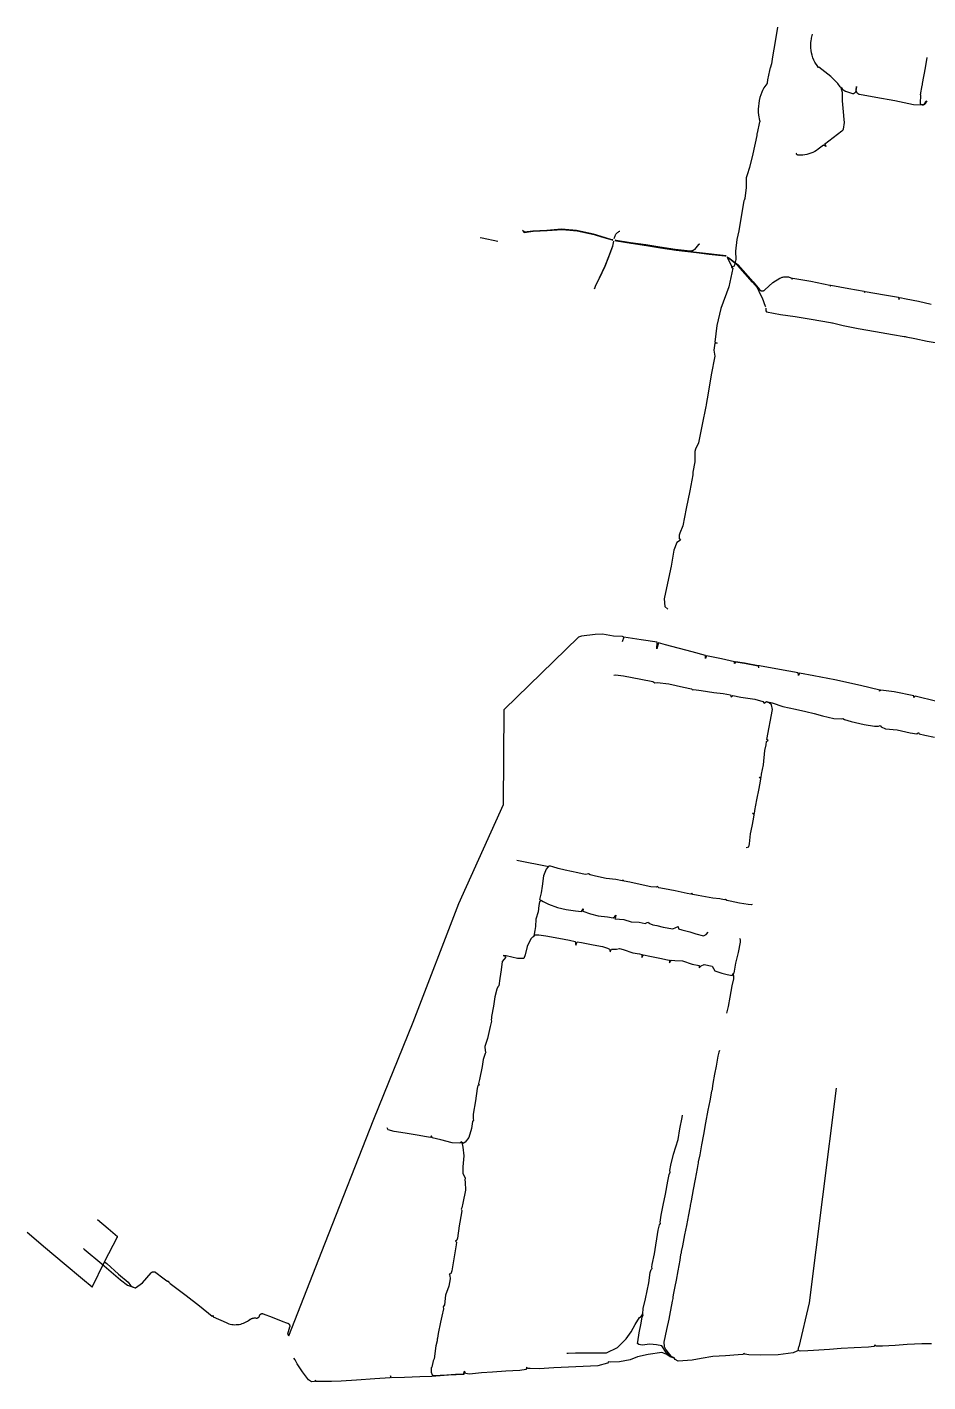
# Model space of a CAD drawing. Header units: inches. Extents: x 661527 to 662150, y 6867881 to 6868421.
# Drawn here: x 661527.4 to 661854.3, y 6867929.1 to 6868420.9 of the extents above; entities that cross this region are included whole.
import ezdxf

# ---------------------------------------------------------------- set-up
doc = ezdxf.new("R2010")
doc.units = ezdxf.units.IN
doc.header["$MEASUREMENT"] = 0

msp = doc.modelspace()

# ---------------------------------------------------------------- linework, layer by layer
for points in [[(661799.77, 6868420.9), (661798.86, 6868415.66), (661797.99, 6868410.08), (661797.59, 6868407.62), (661797.58, 6868407.62), (661797.06, 6868405.98), (661796.97, 6868405.75), (661796.9, 6868405.19), (661796.15, 6868401.76), (661796.03, 6868400.7), (661796.02, 6868400.65), (661796.01, 6868400.6), (661796, 6868400.55), (661795.98, 6868400.51), (661795.96, 6868400.46), (661795.94, 6868400.42), (661795.91, 6868400.37), (661795.88, 6868400.33), (661795.85, 6868400.3), (661795.85, 6868400.3), (661795.47, 6868399.85), (661795.12, 6868399.38), (661794.81, 6868398.88), (661794.53, 6868398.37), (661794.28, 6868397.84), (661794.07, 6868397.33), (661793.68, 6868396.33), (661793.36, 6868395.31), (661793.11, 6868394.26), (661792.92, 6868393.21), (661792.81, 6868392.14), (661792.76, 6868391.07), (661792.79, 6868390), (661792.88, 6868388.93), (661792.98, 6868388.27), (661793.1, 6868387.62), (661793.26, 6868386.97), (661793.26, 6868386.97), (661793.28, 6868386.92), (661793.29, 6868386.86), (661793.29, 6868386.8), (661793.3, 6868386.74), (661793.3, 6868386.68), (661793.29, 6868386.63), (661793.28, 6868386.57), (661793.27, 6868386.51), (661792.35, 6868382.45), (661792.29, 6868382.11), (661792.25, 6868381.53), (661790.81, 6868374.85), (661789.64, 6868369.89), (661788.68, 6868367.26), (661788.4, 6868366.19), (661788.35, 6868362.69), (661787.84, 6868358.66), (661787.71, 6868357.98), (661787.49, 6868357.8), (661786.23, 6868349.94), (661785.73, 6868346.94), (661785.01, 6868343.78), (661784.5, 6868339.61), (661784.62, 6868336.57), (661784, 6868334.06), (661783.06, 6868333.8)], [(661853.91, 6868394.13), (661853.38, 6868393.18), (661853.38, 6868393.18), (661853.33, 6868393.11), (661853.28, 6868393.04), (661853.23, 6868392.98), (661853.17, 6868392.92), (661853.11, 6868392.86), (661853.05, 6868392.81), (661852.98, 6868392.76), (661852.91, 6868392.72), (661852.83, 6868392.68), (661852.75, 6868392.65), (661852.68, 6868392.62), (661852.59, 6868392.6), (661852.51, 6868392.58), (661852.43, 6868392.57), (661852.35, 6868392.57), (661852.26, 6868392.57), (661849.09, 6868392.74), (661842.3, 6868394.08), (661835.43, 6868395.29), (661829.53, 6868396.44), (661829.42, 6868396.47), (661829.32, 6868396.51), (661829.22, 6868396.56), (661829.12, 6868396.61), (661829.02, 6868396.67), (661828.94, 6868396.74), (661828.85, 6868396.81), (661828.77, 6868396.89), (661828.7, 6868396.97), (661828.63, 6868397.06), (661828.57, 6868397.16), (661828.51, 6868397.25), (661828.46, 6868397.35), (661828.42, 6868397.46), (661828.38, 6868397.56), (661828.36, 6868397.67), (661828.34, 6868397.78), (661828.32, 6868397.89), (661828.32, 6868398), (661828.32, 6868398.12), (661828.39, 6868399.29), (661828.19, 6868397.74), (661828.19, 6868397.74), (661828.18, 6868397.67), (661828.16, 6868397.59), (661828.14, 6868397.52), (661828.11, 6868397.45), (661828.08, 6868397.38), (661828.04, 6868397.31), (661828, 6868397.24), (661827.96, 6868397.18), (661827.91, 6868397.12), (661827.86, 6868397.07), (661827.8, 6868397.01), (661827.74, 6868396.96), (661827.68, 6868396.92), (661827.61, 6868396.88), (661827.61, 6868396.88), (661827.59, 6868396.85), (661827.57, 6868396.83), (661827.54, 6868396.81), (661827.51, 6868396.79), (661827.48, 6868396.77), (661827.45, 6868396.76), (661827.42, 6868396.74), (661827.39, 6868396.73), (661827.36, 6868396.72), (661827.32, 6868396.71), (661827.29, 6868396.71), (661827.26, 6868396.71), (661827.22, 6868396.71), (661827.19, 6868396.71), (661827.16, 6868396.71), (661827.12, 6868396.72), (661827.09, 6868396.73), (661824.6, 6868397.48), (661824.6, 6868397.48), (661824.46, 6868397.53), (661824.32, 6868397.59), (661824.18, 6868397.66), (661824.05, 6868397.74), (661823.92, 6868397.83), (661823.8, 6868397.92), (661823.68, 6868398.03), (661823.58, 6868398.14), (661823.48, 6868398.26), (661823.39, 6868398.38), (661823.3, 6868398.51), (661823.23, 6868398.65), (661822.78, 6868398.97), (661822.49, 6868399.19), (661821.66, 6868400.48), (661819.07, 6868402.96), (661814.73, 6868406.33), (661814.4, 6868406.24), (661814.41, 6868406.61), (661813.29, 6868408.13), (661813.29, 6868408.13), (661812.91, 6868408.95), (661812.58, 6868409.8), (661812.31, 6868410.67), (661812.1, 6868411.55), (661811.95, 6868412.44), (661811.85, 6868413.35), (661811.82, 6868414.25), (661811.85, 6868415.16), (661811.94, 6868416.06), (661812.08, 6868416.52), (661812.09, 6868416.88), (661812.42, 6868418.32)], [(661851.63, 6868396.35), (661852.24, 6868399.68), (661852.33, 6868399.96), (661852.39, 6868400.46), (661853.49, 6868406.15), (661854.11, 6868409.82)], [(661823.17, 6868397.25), (661823.17, 6868394.12), (661823.62, 6868390.15), (661823.78, 6868387.32), (661823.95, 6868386.31), (661823.57, 6868383.87), (661823.57, 6868383.87), (661823.56, 6868383.8), (661823.54, 6868383.72), (661823.51, 6868383.65), (661823.49, 6868383.58), (661823.45, 6868383.51), (661823.41, 6868383.45), (661823.37, 6868383.38), (661823.32, 6868383.32), (661823.27, 6868383.27), (661823.21, 6868383.21), (661823.15, 6868383.17), (661816.8, 6868378.31), (661817.38, 6868377.53), (661816.39, 6868378.02), (661814.52, 6868376.6), (661814.52, 6868376.6), (661813.9, 6868376.16), (661813.25, 6868375.76), (661812.57, 6868375.41), (661811.88, 6868375.11), (661811.16, 6868374.86), (661810.42, 6868374.66), (661809.68, 6868374.5), (661808.93, 6868374.41), (661808.17, 6868374.36), (661807.41, 6868374.36), (661807.4, 6868374.36), (661807.4, 6868374.36), (661807.34, 6868374.37), (661807.29, 6868374.38), (661807.23, 6868374.39), (661807.17, 6868374.41), (661807.11, 6868374.43), (661807.06, 6868374.45), (661807.01, 6868374.48), (661806.96, 6868374.51), (661806.91, 6868374.55), (661806.86, 6868374.58), (661806.82, 6868374.62), (661806.78, 6868374.67), (661806.74, 6868374.72), (661806.71, 6868374.76), (661806.68, 6868374.82), (661806.65, 6868374.87), (661806.63, 6868374.92), (661806.61, 6868374.98), (661806.6, 6868375.04), (661806.58, 6868375.1), (661806.58, 6868375.15)], [(661822.78, 6868398.97), (661823.17, 6868397.25)], [(661851.63, 6868396.35), (661851.49, 6868393.11), (661851.91, 6868392.75), (661852.52, 6868392.75), (661853.13, 6868393.06), (661853.59, 6868393.93), (661853.76, 6868394.16)], [(661739.97, 6868343.69), (661739.61, 6868343.73), (661735.74, 6868344.85), (661732.97, 6868345.75), (661726.85, 6868347.07), (661721.41, 6868347.54), (661716.05, 6868347.12), (661710.95, 6868346.84), (661707.93, 6868346.5), (661707.24, 6868347.07), (661707.82, 6868346.39), (661711.08, 6868346.77), (661716.17, 6868347.05), (661721.56, 6868347.46), (661727, 6868346.98), (661733.16, 6868345.65), (661735.92, 6868344.76), (661739.79, 6868343.63), (661739.95, 6868343.58)], [(661740.48, 6868344.1), (661740.84, 6868345.17), (661740.84, 6868345.17), (661740.91, 6868345.35), (661740.99, 6868345.52), (661741.09, 6868345.68), (661741.19, 6868345.84), (661741.31, 6868345.99), (661741.44, 6868346.13), (661741.57, 6868346.26), (661741.72, 6868346.38), (661741.87, 6868346.49), (661742.03, 6868346.59), (661742.2, 6868346.68), (661742.37, 6868346.76), (661742.55, 6868346.82)], [(661691.84, 6868344.49), (661692.55, 6868344.36), (661698.25, 6868343.16)], [(661740.28, 6868343.15), (661739.89, 6868341.37), (661738.43, 6868337.55), (661737.07, 6868334.13), (661735.02, 6868329.78), (661733.56, 6868326.86), (661733.34, 6868325.9), (661733.66, 6868326.8), (661735.12, 6868329.73), (661737.17, 6868334.07), (661738.54, 6868337.49), (661739.99, 6868341.32), (661740.35, 6868343.14)], [(661740.81, 6868343.46), (661741.36, 6868343.36), (661746.65, 6868342.43), (661752.25, 6868341.63), (661757.31, 6868340.82), (661763.01, 6868339.94), (661770.31, 6868339.05), (661774.97, 6868338.51), (661780.6, 6868337.91), (661781.07, 6868337.83)], [(661740.82, 6868343.53), (661741.22, 6868343.43), (661746.5, 6868342.51), (661752, 6868341.78), (661757.13, 6868340.92), (661762.8, 6868340.05), (661770.13, 6868339.15), (661774.76, 6868338.62), (661780.46, 6868337.98), (661781.09, 6868337.92)], [(661771.51, 6868342.16), (661771.13, 6868341.93), (661769.59, 6868340.17), (661769.59, 6868340.17), (661769.49, 6868340.08), (661769.39, 6868340), (661769.28, 6868339.92), (661769.16, 6868339.85), (661769.04, 6868339.78), (661768.92, 6868339.73), (661768.79, 6868339.69), (661768.66, 6868339.65), (661768.53, 6868339.62), (661768.4, 6868339.6), (661768.26, 6868339.59), (661768.13, 6868339.59), (661768, 6868339.6), (661762.61, 6868340.16), (661757.03, 6868341.05), (661751.9, 6868341.89), (661746.45, 6868342.57), (661741.23, 6868343.47), (661740.83, 6868343.56)], [(661740.83, 6868343.54), (661741.23, 6868343.45), (661746.5, 6868342.54), (661752.04, 6868341.83), (661762.86, 6868340.1), (661781.1, 6868337.99)], [(661781.43, 6868337.35), (661781.62, 6868337.06), (661783.03, 6868334.19), (661783.06, 6868333.8), (661783.48, 6868333.39), (661782.03, 6868326.61), (661779.14, 6868318.74), (661777.74, 6868312.6), (661777.06, 6868306.48), (661777.82, 6868306.12), (661776.98, 6868306.18), (661776.7, 6868303.63), (661776.95, 6868301.4), (661775.66, 6868294.61), (661774.6, 6868287.99), (661773.89, 6868283.9), (661773.85, 6868283.69), (661773.79, 6868283.18), (661772.43, 6868276.69), (661771.05, 6868269.99), (661770.01, 6868267.67), (661769.79, 6868266.8), (661769.69, 6868263.06), (661769.06, 6868259.37), (661769.06, 6868258.84), (661768.99, 6868258.33), (661767.88, 6868252.53), (661766.65, 6868246.1), (661765.37, 6868239.79), (661764.25, 6868237.16), (661764.03, 6868236.52), (661764, 6868235.31), (661764.51, 6868234.63), (661763.26, 6868233.81), (661762.11, 6868231.06), (661761.14, 6868225.24), (661759.88, 6868219.01), (661758.62, 6868213.29), (661758.9, 6868210.51), (661759.93, 6868209.65)], [(661795.49, 6868319.37), (661795.43, 6868319.53), (661794.35, 6868322.52), (661793.63, 6868323.87), (661792.52, 6868326.22), (661790.68, 6868328.35), (661785.32, 6868334.41), (661781.87, 6868337.11), (661781.54, 6868337.33)], [(661781.63, 6868337.31), (661782.13, 6868337.17), (661785.51, 6868334.55), (661790.92, 6868328.47), (661793.16, 6868325.65), (661793.16, 6868325.65), (661793.22, 6868325.58), (661793.29, 6868325.51), (661793.36, 6868325.45), (661793.43, 6868325.39), (661793.51, 6868325.34), (661793.59, 6868325.29), (661793.67, 6868325.25), (661793.76, 6868325.22), (661793.85, 6868325.19), (661793.94, 6868325.17), (661794.03, 6868325.15), (661794.12, 6868325.14), (661794.22, 6868325.13), (661794.31, 6868325.14), (661794.4, 6868325.14), (661794.49, 6868325.16), (661794.58, 6868325.18), (661794.67, 6868325.21), (661794.76, 6868325.24), (661794.85, 6868325.28), (661794.93, 6868325.33), (661795.01, 6868325.38), (661795.08, 6868325.43), (661795.15, 6868325.49), (661798.1, 6868328.2), (661800.64, 6868329.7), (661800.64, 6868329.7), (661800.9, 6868329.84), (661801.17, 6868329.96), (661801.44, 6868330.07), (661801.72, 6868330.15), (661802.01, 6868330.22), (661802.29, 6868330.26), (661802.59, 6868330.29), (661802.88, 6868330.3), (661803.17, 6868330.28), (661803.46, 6868330.25), (661803.75, 6868330.2), (661804.04, 6868330.12), (661804.31, 6868330.03), (661804.59, 6868329.92), (661804.85, 6868329.79), (661804.85, 6868329.79), (661805.02, 6868329.38), (661805.27, 6868329.71), (661811.82, 6868328.63), (661818.76, 6868327.22), (661818.94, 6868326.85), (661819.13, 6868327.18), (661825.64, 6868326.03), (661831.24, 6868324.98), (661831.38, 6868324.5), (661831.62, 6868324.97), (661838.6, 6868323.74), (661843.72, 6868322.81), (661843.76, 6868322.05), (661844.17, 6868322.74), (661846.41, 6868322.27), (661850.88, 6868321.46), (661855.58, 6868320.35)], [(661795.52, 6868318.87), (661795.54, 6868318.48), (661795.56, 6868317.91), (661795.71, 6868317.59), (661800.78, 6868316.53), (661806.18, 6868315.8), (661811.96, 6868314.93), (661819.01, 6868313.71), (661819.48, 6868313.55), (661819.69, 6868313.55), (661823.56, 6868312.58), (661829.04, 6868311.52), (661835.3, 6868310.39), (661841.5, 6868309.26), (661845.7, 6868308.6), (661846.13, 6868308.54), (661846.44, 6868308.46), (661849.57, 6868307.84), (661854.03, 6868306.83), (661861.42, 6868305.69)], [(661622.36, 6867945.86), (661635.43, 6867979.26), (661653.24, 6868024.45), (661667.53, 6868059.7), (661684.03, 6868102.72), (661700.3, 6868138.72), (661700.49, 6868173.17), (661727.58, 6868199.48)], [(661812.93, 6868185.45), (661807.78, 6868186.31), (661807.42, 6868185.51), (661807.22, 6868186.43), (661800.5, 6868187.72), (661793.27, 6868189.06), (661792.78, 6868189.06), (661787.72, 6868190.01), (661784.51, 6868190.5), (661784.15, 6868189.84), (661784.12, 6868190.45), (661779.38, 6868191.51), (661773.97, 6868192.6), (661773.62, 6868191.75), (661773.65, 6868192.76), (661768.78, 6868194.08), (661759.1, 6868196.61), (661756.53, 6868197.35), (661755.98, 6868195.16), (661756.07, 6868197.64), (661750.27, 6868198.45), (661743.97, 6868199.47), (661743.55, 6868199.66), (661740.24, 6868199.82), (661736.29, 6868200.5), (661733.55, 6868200.38), (661728.66, 6868199.75), (661727.58, 6868199.48)], [(661755.98, 6868195.16), (661756.07, 6868197.64), (661750.27, 6868198.45), (661743.97, 6868199.47), (661743.36, 6868197.71)], [(661784.15, 6868189.84), (661784.51, 6868190.5), (661787.72, 6868190.01), (661792.78, 6868189.06), (661792.87, 6868188.26)], [(661740.31, 6868185.67), (661741, 6868185.74), (661743.82, 6868185.39), (661750.17, 6868184.15), (661754.54, 6868183.31), (661755.2, 6868182.88), (661756.05, 6868182.95), (661760.31, 6868182.46), (661765.6, 6868181.34), (661768.56, 6868180.69), (661768.92, 6868180.31), (661769.39, 6868180.46), (661772.01, 6868180.05), (661776.69, 6868179.32), (661780.04, 6868178.98), (661782.7, 6868178.53), (661782.96, 6868177.73), (661783.56, 6868178.28), (661786.5, 6868177.7), (661791.58, 6868176.91), (661794.44, 6868176.11), (661794.88, 6868175.53), (661795.79, 6868176.05), (661797.84, 6868175.62), (661801.73, 6868174.26), (661806.29, 6868173.34), (661808.95, 6868172.67), (661809.53, 6868172.55), (661810.05, 6868172.47), (661813.1, 6868171.7), (661816.04, 6868170.93), (661820.22, 6868169.9), (661822.83, 6868169.75), (661823.49, 6868169.9), (661824.03, 6868169.51), (661826.49, 6868168.87), (661831.24, 6868167.74), (661835.01, 6868167.1), (661836.4, 6868167.09), (661837.01, 6868167.38), (661837.4, 6868166.91), (661838.95, 6868166.14), (661843.19, 6868165.75), (661847.92, 6868164.74), (661850.36, 6868164.4), (661850.88, 6868164.79), (661851.16, 6868164.3), (661853.26, 6868163.82), (661856.76, 6868163.19)], [(661857.57, 6868176.04), (661849.67, 6868178.04), (661849.24, 6868177.54), (661849.22, 6868178.18), (661842.12, 6868179.58), (661837.26, 6868180.18), (661836.77, 6868179.83), (661836.85, 6868180.22), (661829.82, 6868181.93), (661820.56, 6868183.98), (661812.93, 6868185.45)], [(661788.41, 6868123.11), (661789.36, 6868123.34), (661789.54, 6868124.36), (661789.96, 6868128.03), (661790.53, 6868130.82), (661791.03, 6868133.33), (661791.31, 6868134.88), (661790.63, 6868135.59), (661791.43, 6868135.47), (661791.58, 6868136.5), (661792.3, 6868140.37), (661793.1, 6868144.44), (661793.62, 6868147.13), (661793.72, 6868148.06), (661793.08, 6868148.62), (661793.79, 6868148.49), (661794, 6868149.65), (661794.67, 6868153.14), (661795.18, 6868158.29), (661795.63, 6868160.35), (661795.8, 6868161.54), (661796.39, 6868162.04), (661795.85, 6868162.32), (661797.94, 6868173.22), (661797.6, 6868174.93), (661796.69, 6868175.59), (661795.78, 6868175.91), (661794.88, 6868175.53)], [(661790.61, 6868102.34), (661790.18, 6868102.27), (661789.09, 6868102.37), (661786.01, 6868102.85), (661782.55, 6868103.61), (661781.31, 6868103.89), (661780.88, 6868104.22), (661780.41, 6868104.1), (661778.76, 6868104.46), (661776.25, 6868104.73), (661770.97, 6868105.6), (661768.97, 6868105.99), (661768.67, 6868106.5), (661768.26, 6868106.15), (661766.93, 6868106.33), (661762.62, 6868107.31), (661758.68, 6868108.13), (661756.71, 6868108.42), (661756.16, 6868108.88), (661755.69, 6868108.68), (661753.82, 6868108.84), (661749.85, 6868109.63), (661746.15, 6868110.49), (661744.13, 6868110.84), (661743.78, 6868111.16), (661743.39, 6868110.96), (661741.08, 6868111.5), (661737.53, 6868111.84), (661733.72, 6868112.64), (661731.72, 6868113.12), (661731.12, 6868113.57), (661730.72, 6868113.37), (661729.99, 6868113.33), (661727.27, 6868113.94), (661722.63, 6868114.87), (661720.14, 6868115.46), (661718.25, 6868116.06), (661717.41, 6868116.33), (661716.79, 6868116.27), (661716.45, 6868115.9), (661715.73, 6868115.25), (661714.86, 6868112.83), (661714.39, 6868109.01), (661713.94, 6868106.65), (661713.63, 6868105.12), (661713.38, 6868104.19), (661714.04, 6868103.82), (661713.42, 6868103.4), (661713.15, 6868102.03), (661712.94, 6868099.77), (661712.04, 6868097.04), (661711.88, 6868094.45), (661711.72, 6868092.89), (661711.44, 6868091.61), (661711.14, 6868090.65), (661710.77, 6868090.52), (661710.28, 6868089.9), (661708.93, 6868087.15), (661708.12, 6868084.16), (661707.65, 6868082.78), (661705.42, 6868082.79), (661701.24, 6868083.8), (661700.18, 6868083.88), (661700.68, 6868083.72), (661701.11, 6868083.24), (661699.86, 6868081.67), (661699.5, 6868078.61), (661698.97, 6868075.54), (661698.57, 6868072.86), (661698.28, 6868072.45), (661697.87, 6868071.63), (661697.2, 6868068.89), (661696.71, 6868065.49), (661695.91, 6868061.73), (661695.9, 6868061.14), (661695.79, 6868060.53), (661696, 6868060.03), (661695.42, 6868058.12), (661694.54, 6868053.74), (661693.56, 6868050.82), (661693.59, 6868049.26), (661693.95, 6868048.73), (661693.61, 6868048.28), (661692.92, 6868046.09), (661692.53, 6868043.53), (661691.57, 6868038.86), (661691.19, 6868037.35), (661691.46, 6868036.83), (661691.02, 6868036.66), (661690.73, 6868035.65), (661690.09, 6868031.12), (661689.24, 6868026.25), (661689.28, 6868024.6), (661689.42, 6868024.04), (661689.04, 6868023.67), (661688.63, 6868021.13), (661687.69, 6868017.8), (661686.44, 6868016.08), (661685.7, 6868015.63), (661684.96, 6868016.17), (661685.33, 6868015.52), (661685.51, 6868014.28), (661685.85, 6868011.15), (661685.58, 6868007.19), (661685.5, 6868004.89), (661686.35, 6868003.07), (661686.28, 6868002.47), (661686.44, 6868001.59), (661686.57, 6867998.67), (661685.54, 6867994), (661685.12, 6867992.22), (661684.92, 6867991.76), (661685.14, 6867991.35), (661685.02, 6867990.47), (661684.16, 6867985.75), (661683.6, 6867981.29), (661683.38, 6867980.58), (661682.83, 6867980.18), (661683.25, 6867979.84), (661683.08, 6867978.79), (661682.33, 6867973.74), (661681.52, 6867969.45), (661681.14, 6867968.34), (661680.57, 6867968.16), (661680.84, 6867967.7), (661680.97, 6867966.48), (661680.51, 6867963.79), (661679.27, 6867960.57), (661678.87, 6867957.07), (661678.38, 6867956.38), (661678.5, 6867955.55), (661677.91, 6867953), (661677.47, 6867950.72), (661676.54, 6867946.6), (661676.29, 6867944.96), (661676.18, 6867944.56), (661676.22, 6867944.03), (661675.79, 6867942.14), (661675.1, 6867937.47), (661674.77, 6867936.7), (661674.33, 6867934.44), (661674.06, 6867934.19), (661674.04, 6867933.46), (661673.99, 6867932.67), (661674.43, 6867931.65), (661674.95, 6867931.4), (661679.71, 6867931.63), (661682.93, 6867931.89), (661685.74, 6867931.92), (661686.1, 6867933.02)], [(661705.16, 6868118.5), (661716.72, 6868116.19)], [(661714.04, 6868103.82), (661714.73, 6868103.43), (661716.66, 6868102.56), (661719.9, 6868101.33), (661723.02, 6868100.57), (661726.42, 6868100.14), (661728.64, 6868099.87), (661729.24, 6868100.8), (661729.15, 6868099.91), (661731.9, 6868099.05), (661734.67, 6868098.27), (661738.02, 6868097.88), (661740.07, 6868097.53), (661740.69, 6868098), (661741.11, 6868098.49), (661740.98, 6868097.76), (661740.75, 6868097.21), (661742.36, 6868097.06), (661743.95, 6868096.93), (661746.67, 6868096.15), (661749.57, 6868095.93), (661751.68, 6868095.48), (661752.41, 6868095.82), (661752.91, 6868096.02), (661753.06, 6868095.65), (661754.49, 6868094.97), (661755.93, 6868094.78), (661758.27, 6868094.14), (661761.77, 6868093.54), (661762.84, 6868094.06), (661763.74, 6868094.41), (661763.78, 6868093.54), (661765.06, 6868093.14), (661767.9, 6868092.49), (661770.16, 6868091.7), (661772.83, 6868091.05), (661773.8, 6868091.46), (661774.63, 6868092.29)], [(661711.14, 6868090.65), (661711.84, 6868091.32), (661713.13, 6868091.34), (661715.71, 6868091), (661720.42, 6868090.14), (661724.31, 6868089.38), (661726.31, 6868088.96), (661726.58, 6868087.58), (661727.06, 6868088.81), (661728.66, 6868088.56), (661732.8, 6868087.78), (661736.19, 6868087.19), (661738.01, 6868086.56), (661738.79, 6868086.18), (661738.99, 6868085.25), (661739.55, 6868086.18), (661741.34, 6868086.13), (661742.35, 6868086.37), (661743.75, 6868086.03), (661747.29, 6868084.83), (661749.61, 6868084.51), (661750.47, 6868084.19), (661750.48, 6868083.1), (661751.14, 6868084.11), (661753.4, 6868083.67), (661757.07, 6868082.9), (661759.78, 6868082.34), (661760.54, 6868082.12), (661760.6, 6868081.2), (661761.1, 6868082.12), (661762.47, 6868082.02), (661765.3, 6868081.88), (661768.82, 6868080.78), (661771.32, 6868080.27), (661771.32, 6868079.42), (661772.03, 6868080.14), (661773.11, 6868080.64), (661776.05, 6868079.98), (661776.95, 6868078.31), (661779.58, 6868077.47), (661781.47, 6868076.92), (661783.25, 6868076.63), (661783.66, 6868077.16), (661783.99, 6868077.64), (661784.15, 6868078.2), (661784.64, 6868081.05), (661785.54, 6868084.94), (661786.29, 6868088.73), (661786.37, 6868089.58), (661786.1, 6868090.04)], [(661783.66, 6868077.16), (661783.77, 6868076.21), (661783.74, 6868075.45), (661783.14, 6868072.88), (661782.45, 6868068.7), (661781.81, 6868065.34), (661781.41, 6868063.4), (661781.26, 6868062.97)], [(661778.66, 6868049.37), (661778.49, 6868048.84), (661778.14, 6868047.27), (661777.5, 6868043.72), (661776.92, 6868040.81), (661776.24, 6868037.39), (661776.08, 6868035.62), (661776.01, 6868035.12), (661775.84, 6868034.58), (661775.13, 6868031.11), (661774.5, 6868027.71), (661773.62, 6868023.14), (661772.85, 6868018.85), (661772.2, 6868015.16), (661771.5, 6868011.46), (661770.97, 6868009.01), (661770.97, 6868008.47), (661770.78, 6868008.06), (661770.65, 6868006.52), (661769.81, 6868002.72), (661769.13, 6867998.88), (661768.36, 6867994.76), (661768.1, 6867993.12), (661768.02, 6867992.7), (661767.92, 6867992.22), (661767.49, 6867989.7), (661766.67, 6867985.85), (661766.03, 6867982.41), (661765.25, 6867978.43), (661764.81, 6867976.36), (661764.84, 6867975.79), (661764.6, 6867975.33), (661764.28, 6867973.24), (661763.59, 6867969.37), (661762.95, 6867966), (661762.49, 6867963.76), (661761.9, 6867960.64), (661761.78, 6867959.83), (661761.76, 6867959.36), (661761.55, 6867958.44), (661761.3, 6867957.11), (661760.76, 6867954.56), (661760.27, 6867951.9), (661759.49, 6867948.11), (661758.54, 6867943.45), (661758.62, 6867941.91), (661759.21, 6867940.71), (661760.01, 6867939.6), (661761.02, 6867938.43), (661761.9, 6867938), (661762.3, 6867937.87)], [(661821.01, 6868035.72), (661816.08, 6867996.22), (661811.28, 6867957.73), (661807.5, 6867941.8)], [(661762.3, 6867937.87), (661761.75, 6867937.99), (661760.99, 6867938.31), (661759.63, 6867939.39), (661757.71, 6867942.2), (661755.87, 6867942.55), (661753.45, 6867942.78), (661750.62, 6867942.38), (661749.41, 6867942.68), (661748.99, 6867943), (661749.07, 6867943.67), (661749.56, 6867946.87), (661750.23, 6867950.41), (661750.67, 6867952.68), (661750.98, 6867953.33), (661750.91, 6867953.85), (661751.03, 6867955.71), (661751.88, 6867959.24), (661753.01, 6867965.02), (661753.57, 6867968.82), (661753.85, 6867969.83), (661754.23, 6867970.26), (661754.08, 6867970.74), (661754.29, 6867971.74), (661755.1, 6867975.63), (661756.4, 6867984.21), (661756.9, 6867986.04), (661757.31, 6867986.58), (661757.22, 6867987.07), (661757.58, 6867989.55), (661758.27, 6867993.19), (661759.15, 6867997.29), (661759.91, 6868001.95), (661760.45, 6868004.37), (661760.82, 6868005.16), (661760.71, 6868005.77), (661761.02, 6868007.71), (661761.99, 6868011.8), (661763.74, 6868017.08), (661764.29, 6868020.91), (661765.11, 6868025.05), (661765.27, 6868025.97)], [(661684.96, 6868016.17), (661684.51, 6868015.8), (661681.63, 6868015.91), (661677.58, 6868016.92), (661674.46, 6868017.71), (661674.2, 6868018.45), (661673.77, 6868017.8), (661672.41, 6868018.07), (661668.95, 6868018.68), (661664.67, 6868019.39), (661660.57, 6868019.95), (661658.48, 6868020.62), (661658.06, 6868021.3)], [(661560.25, 6867981.71), (661556.76, 6867984.68), (661552.97, 6867987.87)], [(661527.4, 6867983.43), (661534.11, 6867977.77), (661540.79, 6867972.12), (661547.53, 6867966.47), (661551.04, 6867963.55), (661551, 6867963.47), (661555.47, 6867972.71)], [(661547.83, 6867977.56), (661548.11, 6867977.32), (661548.11, 6867977.32), (661554.47, 6867971.91), (661561.26, 6867966.17), (661563.78, 6867964.15), (661563.78, 6867964.15), (661566.64, 6867963.23), (661566.73, 6867963.25), (661569.33, 6867965.09), (661572.37, 6867968.65), (661572.43, 6867968.71), (661572.49, 6867968.77), (661572.56, 6867968.83), (661572.63, 6867968.87), (661572.7, 6867968.92), (661572.77, 6867968.96), (661572.85, 6867968.99), (661572.93, 6867969.02), (661573.01, 6867969.05), (661573.1, 6867969.06), (661573.18, 6867969.08), (661573.26, 6867969.08), (661573.35, 6867969.08), (661573.43, 6867969.08), (661573.52, 6867969.06), (661573.6, 6867969.05), (661573.68, 6867969.02), (661573.76, 6867969), (661573.84, 6867968.96), (661573.92, 6867968.92), (661573.99, 6867968.88), (661574.06, 6867968.83), (661576.69, 6867966.82), (661578.07, 6867965.76), (661578.09, 6867965.75), (661578.11, 6867965.73), (661578.14, 6867965.72), (661578.16, 6867965.71), (661578.19, 6867965.7), (661578.21, 6867965.69), (661578.24, 6867965.69), (661578.27, 6867965.69), (661578.29, 6867965.68), (661578.32, 6867965.68), (661578.35, 6867965.69), (661578.37, 6867965.69), (661578.4, 6867965.7), (661578.42, 6867965.7), (661578.45, 6867965.71), (661578.47, 6867965.72), (661578.5, 6867965.74), (661578.52, 6867965.75), (661578.54, 6867965.77), (661578.56, 6867965.78)], [(661555.47, 6867972.71), (661560.25, 6867981.71)], [(661560.25, 6867981.71), (661560.27, 6867981.74), (661560.28, 6867981.69), (661560.25, 6867981.71)], [(661555.47, 6867972.71), (661556.28, 6867972.04), (661560.59, 6867968.18), (661564.07, 6867965.29), (661564.87, 6867964.03), (661565.6, 6867963.65), (661566.64, 6867963.23)], [(661578.76, 6867965.63), (661578.76, 6867965.56), (661578.76, 6867965.49), (661578.76, 6867965.43), (661578.77, 6867965.36), (661578.78, 6867965.3), (661578.78, 6867965.3), (661579.38, 6867964.76), (661585.09, 6867960.39), (661589.94, 6867956.75), (661594.53, 6867952.98), (661594.9, 6867953.23), (661594.94, 6867952.71), (661599.6, 6867950.59), (661599.6, 6867950.59), (661600.11, 6867950.38), (661600.62, 6867950.2), (661601.15, 6867950.06), (661601.69, 6867949.96), (661602.23, 6867949.89), (661602.77, 6867949.85), (661603.32, 6867949.86), (661603.87, 6867949.9), (661604.41, 6867949.97), (661604.94, 6867950.08), (661605.47, 6867950.23), (661605.47, 6867950.23), (661605.96, 6867950.4), (661606.45, 6867950.6), (661606.92, 6867950.83), (661607.37, 6867951.09), (661607.81, 6867951.37), (661608.23, 6867951.69), (661608.23, 6867951.69), (661608.38, 6867951.8), (661608.54, 6867951.9), (661608.7, 6867951.99), (661608.87, 6867952.07), (661609.05, 6867952.14), (661609.22, 6867952.19), (661609.4, 6867952.24), (661609.59, 6867952.27), (661609.77, 6867952.3), (661609.96, 6867952.31), (661610.15, 6867952.3), (661610.33, 6867952.29), (661610.52, 6867952.27), (661610.52, 6867952.27), (661610.59, 6867952.25), (661610.67, 6867952.25), (661610.74, 6867952.25), (661610.82, 6867952.26), (661610.9, 6867952.27), (661610.97, 6867952.28), (661611.04, 6867952.3), (661611.12, 6867952.33), (661611.19, 6867952.36), (661611.25, 6867952.4), (661611.32, 6867952.44), (661611.38, 6867952.48), (661611.44, 6867952.53), (661611.49, 6867952.59), (661611.54, 6867952.64), (661611.59, 6867952.7), (661611.63, 6867952.77), (661611.67, 6867952.83), (661611.7, 6867952.9), (661611.73, 6867952.97), (661611.76, 6867953.05), (661611.77, 6867953.12), (661611.77, 6867953.12), (661611.79, 6867953.18), (661611.81, 6867953.25), (661611.84, 6867953.31), (661611.86, 6867953.37), (661611.9, 6867953.43), (661611.93, 6867953.48), (661611.97, 6867953.53), (661612.02, 6867953.58), (661612.07, 6867953.63), (661612.12, 6867953.67), (661612.17, 6867953.71), (661612.23, 6867953.75), (661612.29, 6867953.78), (661612.35, 6867953.81), (661612.41, 6867953.83), (661612.47, 6867953.85), (661612.54, 6867953.86), (661612.6, 6867953.87), (661612.67, 6867953.88), (661612.74, 6867953.88), (661612.8, 6867953.88), (661612.87, 6867953.87), (661612.93, 6867953.86), (661613, 6867953.84), (661613.06, 6867953.82), (661616.37, 6867952.53), (661620.16, 6867950.95), (661621.57, 6867950.54), (661621.93, 6867950.42), (661621.93, 6867950.42), (661622.01, 6867950.4), (661622.08, 6867950.36), (661622.15, 6867950.33), (661622.21, 6867950.29), (661622.28, 6867950.24), (661622.33, 6867950.2), (661622.39, 6867950.14), (661622.44, 6867950.09), (661622.49, 6867950.03), (661622.54, 6867949.97), (661622.58, 6867949.9), (661622.61, 6867949.83), (661622.64, 6867949.76), (661622.67, 6867949.69), (661622.69, 6867949.61), (661622.71, 6867949.54), (661622.72, 6867949.46), (661622.73, 6867949.39), (661622.73, 6867949.31), (661622.72, 6867949.23), (661622.71, 6867949.16), (661622.7, 6867949.08), (661622.68, 6867949.01), (661621.89, 6867946.42), (661622.36, 6867945.86)], [(661723.23, 6867939.48), (661723.82, 6867939.47), (661726.43, 6867939.59), (661732.59, 6867939.6), (661737.71, 6867939.68), (661741.67, 6867941.59), (661744.78, 6867944.75), (661746.69, 6867947.2), (661748.07, 6867949.9), (661749.64, 6867952.47), (661750.31, 6867952.8), (661750.91, 6867953.85)], [(661855.7, 6867942.91), (661852.19, 6867942.92), (661846.85, 6867942.61), (661842.48, 6867942.35), (661837.85, 6867942.02), (661835.45, 6867942.09), (661835.19, 6867942.55), (661834.72, 6867941.9), (661832.79, 6867941.66), (661827.58, 6867941.46), (661822.86, 6867941.2), (661818.68, 6867940.84), (661812.81, 6867940.49), (661810.71, 6867940.37), (661807.92, 6867940.24), (661807.23, 6867940.54), (661806.77, 6867940.21), (661805.46, 6867939.65), (661800.03, 6867938.91), (661793.62, 6867938.77), (661789.35, 6867938.94), (661787.86, 6867939.13), (661787.52, 6867939.38), (661787.22, 6867939.08), (661785.53, 6867938.9), (661780.82, 6867938.59), (661776.22, 6867938.28), (661772.06, 6867937.6), (661768.78, 6867937), (661763.67, 6867936.59), (661762.63, 6867937.21), (661762.3, 6867937.87), (661761.83, 6867937.83), (661760.85, 6867938.17), (661759.34, 6867939.13), (661757.82, 6867939.75), (661752.85, 6867939.01), (661748.97, 6867938.22), (661746.26, 6867937.1), (661742.35, 6867936.36), (661739.16, 6867936.29), (661738.4, 6867936.37), (661738.07, 6867935.84), (661734.58, 6867934.88), (661729.23, 6867934.64), (661723.95, 6867934.42), (661718.53, 6867934.24), (661713.26, 6867933.78), (661709.97, 6867933.95), (661709.08, 6867933.93), (661708.69, 6867934.41), (661708.53, 6867933.62), (661706.23, 6867933.27), (661701.2, 6867933.01), (661696.33, 6867932.65), (661692.29, 6867932.32), (661688.01, 6867931.94), (661686.57, 6867932.12), (661686.1, 6867933.02), (661685.92, 6867931.82), (661680.33, 6867931.48), (661674.27, 6867931.09), (661669.92, 6867930.95), (661664.4, 6867930.7), (661659.64, 6867930.5), (661659.26, 6867931.34), (661659.18, 6867930.53), (661653.64, 6867930.14), (661646.92, 6867929.74), (661641.38, 6867929.31), (661637.87, 6867929.19), (661632.24, 6867929.26), (661632.05, 6867929.7), (661631.65, 6867929.26), (661630.61, 6867929.08), (661629.55, 6867929.79), (661627.41, 6867932.78), (661625.47, 6867935.68), (661624.64, 6867937.08), (661624.24, 6867937.69)], [(661807.23, 6867940.54), (661807.5, 6867941.8)]]:
    msp.add_lwpolyline(points)

doc.saveas('drawing.dxf')
